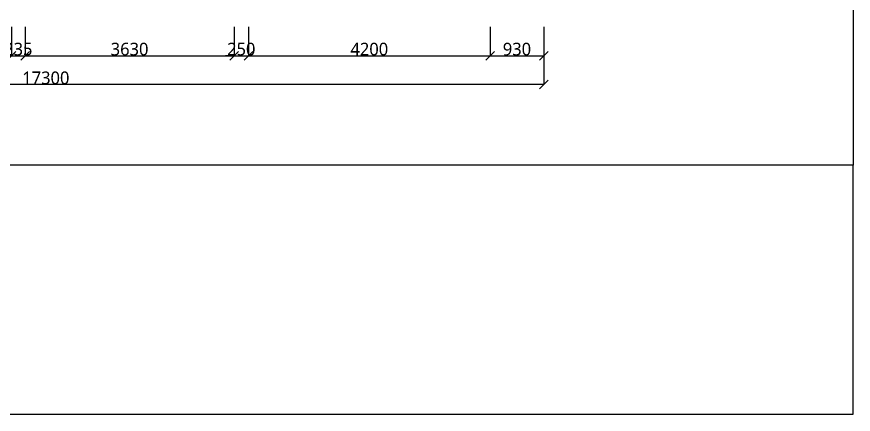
# Model space of a CAD drawing. Header units: millimetres. Extents: x -18923 to 87021, y -73077 to -1985.
# Drawn here: x 72487 to 87021, y -73077 to -66167 of the extents above; entities that cross this region are included whole.
import ezdxf

# ---------------------------------------------------------------- set-up
doc = ezdxf.new("R2010")
doc.units = ezdxf.units.MM
doc.header["$LTSCALE"] = 10
doc.layers.get('Defpoints').update_dxf_attribs({"color": 250})
doc.layers.add('0文字-标注', color=7, linetype='Continuous')
doc.styles.add('dim_font', font='SIMPLEX.shx', dxfattribs={"width": 0.8})
doc.styles.add('图框－雅黑', font='')
doc.styles.get('图框－雅黑').set_extended_font_data('Microsoft YaHei')
doc.dimstyles.new('1-30', dxfattribs={"dimtxt": 150, "dimasz": 4, "dimexe": 1.5, "dimexo": 0, "dimgap": 0.6, "dimtad": 1, "dimdec": 0, "dimlfac": 30, "dimdsep": 46, "dimtxsty": 'dim_font', "dimblk": 'DOTSMALL', "dimcen": 4, "dimdle": 1.5, "dimclrd": 123, "dimclre": 123, "dimclrt": 256, "dimadec": 0, "dimazin": 0, "dimtfac": 1, "dimtdec": 0, "dimtix": 1, "dimtmove": 2, "dimatfit": 3, "dimldrblk": 'DOTSMALL', "dimfxl": 1.5, "dimarcsym": 0})

# ---------------------------------------------------------------- blocks, each defined once
blk = doc.blocks.new('_OBLIQUE')
at = {"color": 0, "linetype": 'ByBlock'}
blk.add_line((-0.5, -0.5), (0.5, 0.5), dxfattribs=at)
blk = doc.blocks.new('*D612')
at = {"layer": '0文字-标注', "color": 8, "lineweight": -2, "transparency": 16777216}
for p, q in [((72398, -66345), (72398, -66846)), ((72633, -66345), (72633, -66846)), ((72398, -66845), (72248, -66845)), ((72398, -66845), (72633, -66845)), ((72633, -66845), (72783, -66845))]:
    blk.add_line(p, q, dxfattribs=at)
at = {"layer": 'Defpoints', "color": 0, "transparency": 16777216}
for p in [(72398, -66345), (72633, -66345), (72633, -66845)]:
    blk.add_point(p, dxfattribs=at)
at = {"layer": '0文字-标注', "color": 8, "lineweight": -2, "transparency": 16777216, "xscale": 150, "yscale": 150, "zscale": 150}
blk.add_blockref('_OBLIQUE', (72398, -66845), dxfattribs=at)
at = {"layer": '0文字-标注', "color": 8, "lineweight": -2, "transparency": 16777216, "xscale": 150, "yscale": 150, "zscale": 150, "rotation": 180}
blk.add_blockref('_OBLIQUE', (72633, -66845), dxfattribs=at)
at = {"layer": '0文字-标注', "color": 255, "transparency": 16777216, "insert": (72515, -66731), "char_height": 220, "attachment_point": 5, "style": '图框－雅黑'}
blk.add_mtext('235', dxfattribs=at)
blk = doc.blocks.new('_DotSmall')
at = {"color": 0, "linetype": 'ByBlock', "const_width": 0.5}
blk.add_lwpolyline([(-0.0625, 0, 1), (0.0625, 0, 1)], format="xyb", close=True, dxfattribs=at)
blk = doc.blocks.new('*D613')
at = {"layer": '0文字-标注', "color": 8, "lineweight": -2, "transparency": 16777216}
for p, q in [((72633, -66345), (72633, -66846)), ((76263, -66345), (76263, -66846)), ((72631, -66845), (76264, -66845))]:
    blk.add_line(p, q, dxfattribs=at)
at = {"layer": 'Defpoints', "color": 0, "transparency": 16777216}
for p in [(72633, -66345), (76263, -66345), (76263, -66845)]:
    blk.add_point(p, dxfattribs=at)
at = {"layer": '0文字-标注', "color": 8, "lineweight": -2, "transparency": 16777216, "xscale": 150, "yscale": 150, "zscale": 150, "rotation": 180}
blk.add_blockref('_OBLIQUE', (72633, -66845), dxfattribs=at)
at = {"layer": '0文字-标注', "color": 8, "lineweight": -2, "transparency": 16777216, "xscale": 150, "yscale": 150, "zscale": 150}
blk.add_blockref('_OBLIQUE', (76263, -66845), dxfattribs=at)
at = {"layer": '0文字-标注', "color": 255, "transparency": 16777216, "insert": (74448, -66731), "char_height": 220, "attachment_point": 5, "style": '图框－雅黑'}
blk.add_mtext('3630', dxfattribs=at)
blk = doc.blocks.new('*D614')
at = {"layer": '0文字-标注', "color": 8, "lineweight": -2, "transparency": 16777216}
for p, q in [((76263, -66345), (76263, -66846)), ((76513, -66345), (76513, -66846)), ((76263, -66845), (76113, -66845)), ((76263, -66845), (76513, -66845)), ((76513, -66845), (76663, -66845))]:
    blk.add_line(p, q, dxfattribs=at)
at = {"layer": 'Defpoints', "color": 0, "transparency": 16777216}
for p in [(76263, -66345), (76513, -66345), (76513, -66845)]:
    blk.add_point(p, dxfattribs=at)
at = {"layer": '0文字-标注', "color": 8, "lineweight": -2, "transparency": 16777216, "xscale": 150, "yscale": 150, "zscale": 150}
blk.add_blockref('_OBLIQUE', (76263, -66845), dxfattribs=at)
at = {"layer": '0文字-标注', "color": 8, "lineweight": -2, "transparency": 16777216, "xscale": 150, "yscale": 150, "zscale": 150, "rotation": 180}
blk.add_blockref('_OBLIQUE', (76513, -66845), dxfattribs=at)
at = {"layer": '0文字-标注', "color": 255, "transparency": 16777216, "insert": (76388, -66731), "char_height": 220, "attachment_point": 5, "style": '图框－雅黑'}
blk.add_mtext('250', dxfattribs=at)
blk = doc.blocks.new('*D615')
at = {"layer": '0文字-标注', "color": 8, "lineweight": -2, "transparency": 16777216}
for p, q in [((76513, -66345), (76513, -66846)), ((80713, -66345), (80713, -66846)), ((76511, -66845), (80714, -66845))]:
    blk.add_line(p, q, dxfattribs=at)
at = {"layer": 'Defpoints', "color": 0, "transparency": 16777216}
for p in [(76513, -66345), (80713, -66345), (80713, -66845)]:
    blk.add_point(p, dxfattribs=at)
at = {"layer": '0文字-标注', "color": 8, "lineweight": -2, "transparency": 16777216, "xscale": 150, "yscale": 150, "zscale": 150, "rotation": 180}
blk.add_blockref('_OBLIQUE', (76513, -66845), dxfattribs=at)
at = {"layer": '0文字-标注', "color": 8, "lineweight": -2, "transparency": 16777216, "xscale": 150, "yscale": 150, "zscale": 150}
blk.add_blockref('_OBLIQUE', (80713, -66845), dxfattribs=at)
at = {"layer": '0文字-标注', "color": 255, "transparency": 16777216, "insert": (78613, -66731), "char_height": 220, "attachment_point": 5, "style": '图框－雅黑'}
blk.add_mtext('4200', dxfattribs=at)
blk = doc.blocks.new('*D616')
at = {"layer": '0文字-标注', "color": 8, "lineweight": -2, "transparency": 16777216}
for p, q in [((80713, -66345), (80713, -66846)), ((81643, -66345), (81643, -66846)), ((80711, -66845), (81644, -66845))]:
    blk.add_line(p, q, dxfattribs=at)
at = {"layer": 'Defpoints', "color": 0, "transparency": 16777216}
for p in [(80713, -66345), (81643, -66345), (81643, -66845)]:
    blk.add_point(p, dxfattribs=at)
at = {"layer": '0文字-标注', "color": 8, "lineweight": -2, "transparency": 16777216, "xscale": 150, "yscale": 150, "zscale": 150, "rotation": 180}
blk.add_blockref('_OBLIQUE', (80713, -66845), dxfattribs=at)
at = {"layer": '0文字-标注', "color": 8, "lineweight": -2, "transparency": 16777216, "xscale": 150, "yscale": 150, "zscale": 150}
blk.add_blockref('_OBLIQUE', (81643, -66845), dxfattribs=at)
at = {"layer": '0文字-标注', "color": 255, "transparency": 16777216, "insert": (81178, -66731), "char_height": 220, "attachment_point": 5, "style": '图框－雅黑'}
blk.add_mtext('930', dxfattribs=at)
blk = doc.blocks.new('*D617')
at = {"layer": '0文字-标注', "color": 8, "lineweight": -2, "transparency": 16777216}
for p, q in [((64343, -66345), (64343, -67346)), ((81643, -66345), (81643, -67346)), ((81644, -67345), (64341, -67345))]:
    blk.add_line(p, q, dxfattribs=at)
at = {"layer": 'Defpoints', "color": 0, "transparency": 16777216}
for p in [(64343, -66345), (81643, -66345), (64343, -67345)]:
    blk.add_point(p, dxfattribs=at)
at = {"layer": '0文字-标注', "color": 8, "lineweight": -2, "transparency": 16777216, "xscale": 150, "yscale": 150, "zscale": 150, "rotation": 180}
blk.add_blockref('_OBLIQUE', (64343, -67345), dxfattribs=at)
at = {"layer": '0文字-标注', "color": 8, "lineweight": -2, "transparency": 16777216, "xscale": 150, "yscale": 150, "zscale": 150}
blk.add_blockref('_OBLIQUE', (81643, -67345), dxfattribs=at)
at = {"layer": '0文字-标注', "color": 255, "transparency": 16777216, "insert": (72993, -67231), "char_height": 220, "attachment_point": 5, "style": '图框－雅黑'}
blk.add_mtext('17300', dxfattribs=at)

msp = doc.modelspace()

# ---------------------------------------------------------------- linework, layer by layer
at = {"layer": 'Defpoints', "color": 1}
for points in [[(60534.7, -55878.7), (87020.7, -55878.7), (87020.7, -68749.4), (60534.7, -68749.4)], [(87020.7, -68749.4), (60534.7, -68749.4), (60534.7, -73076.9), (87020.7, -73076.9)]]:
    msp.add_lwpolyline(points, close=True, dxfattribs=at)

# ---------------------------------------------------------------- dimensions: what is measured, and where the dimension line sits
at = {"layer": '0文字-标注'}
for base, p1, p2, picture, middle in [((64342.9, -67345.5), (81642.9, -66345.5), (64342.9, -66345.5), '*D617', (72992.9, -67230.6)), ((72632.9, -66845.5), (72397.9, -66345.5), (72632.9, -66345.5), '*D612', (72515.4, -66731.1)), ((76262.9, -66845.5), (72632.9, -66345.5), (76262.9, -66345.5), '*D613', (74447.9, -66731.2)), ((76512.9, -66845.5), (76262.9, -66345.5), (76512.9, -66345.5), '*D614', (76387.9, -66731.1)), ((80712.9, -66845.5), (76512.9, -66345.5), (80712.9, -66345.5), '*D615', (78612.9, -66731.2)), ((81642.9, -66845.5), (80712.9, -66345.5), (81642.9, -66345.5), '*D616', (81177.9, -66731.2))]:
    dim = msp.add_linear_dim(base=base, p1=p1, p2=p2, dimstyle='1-30', override={"dimtxt": 220, "dimasz": 150, "dimexe": 1, "dimlfac": 1, "dimrnd": 5, "dimtxsty": '图框－雅黑', "dimblk1": 'OBLIQUE', "dimblk2": 'OBLIQUE', "dimsah": 1, "dimclrd": 8, "dimclre": 8, "dimclrt": 255}, dxfattribs=at)
    dim.commit()
    dim.dimension.update_dxf_attribs({"geometry": picture, "text_midpoint": middle})

doc.saveas('drawing.dxf')
